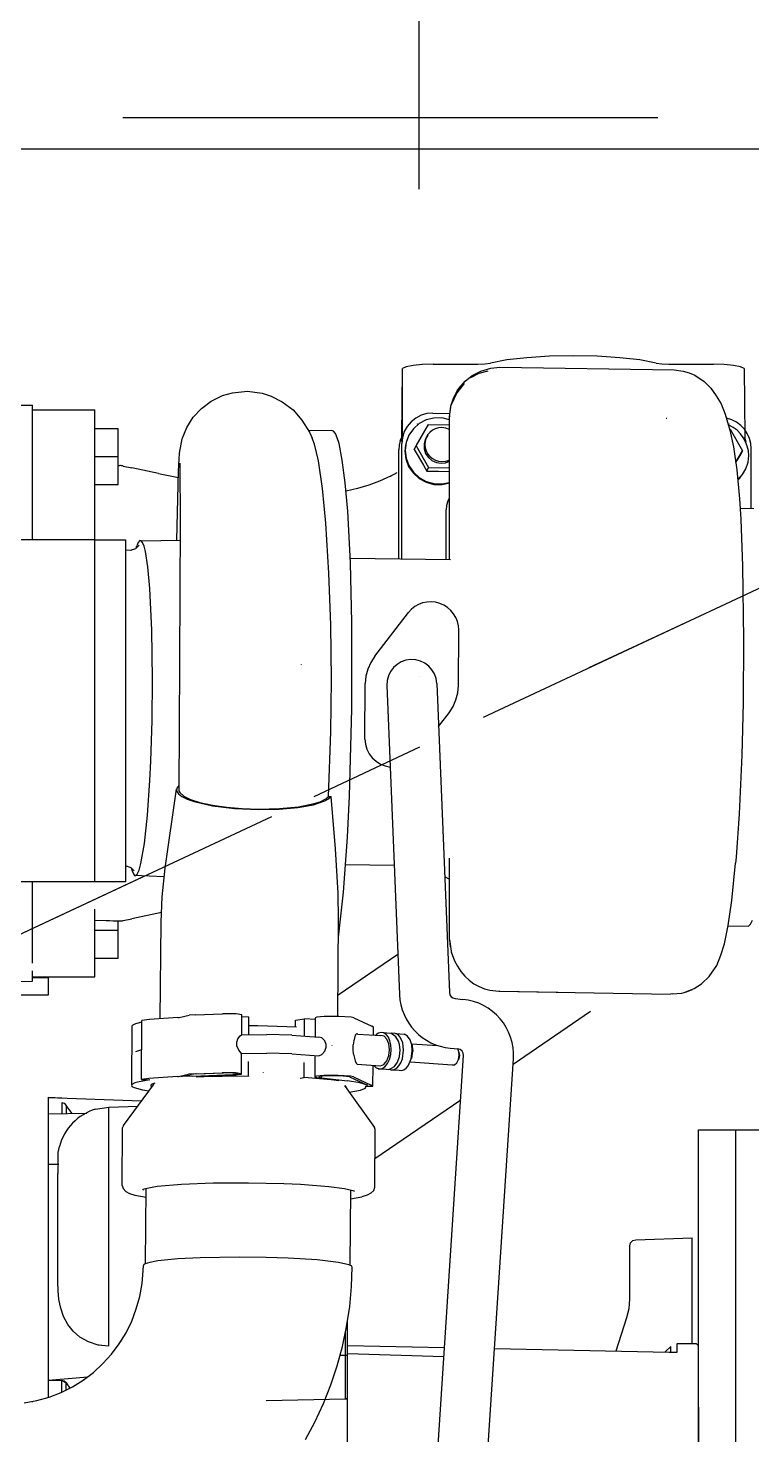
# Model space of a CAD drawing. Extents: x 33214 to 95067, y 8279 to 51908.
# Drawn here: x 43675.1 to 43907.3, y 22389.1 to 22840.7 of the extents above; entities that cross this region are included whole.
import ezdxf

# ---------------------------------------------------------------- set-up
doc = ezdxf.new("R2010")
doc.units = 0
doc.header["$LTSCALE"] = 300
doc.header["$MEASUREMENT"] = 0
for name, pattern in [('DASHDOT', [1, 0.5, -0.25, 0, -0.25]), ('DASHED', [0.75, 0.5, -0.25]), ('PHANTOM', [2.1, 1.25, -0.2, 0.125, -0.2, 0.125, -0.2]), ('SNT-025', [0.74, 0.4, -0.17, 0, -0.17])]:
    doc.linetypes.add(name, pattern=pattern)
doc.layers.get('0').update_dxf_attribs({"linetype": 'CONTINUOUS'})
for name, color, linetype in [('GENERATORSETT', 1, 'CONTINUOUS'), ('S0CO2', 2, 'CONTINUOUS'), ('S0CO3', 3, 'CONTINUOUS'), ('S0PH1', 1, 'PHANTOM'), ('Tanks', 9, 'CONTINUOUS')]:
    doc.layers.add(name, color=color, linetype=linetype)

# ---------------------------------------------------------------- blocks, each defined once
blk = doc.blocks.new('below 1-deck')
at = {"linetype": 'DASHED'}
blk.add_line((10000, 0), (14000, 1875), dxfattribs=at)
blk = doc.blocks.new('GENERATOR-CENTER')
at = {"layer": 'GENERATORSETT'}
for p, q in [((-3075.61, 660), (274.39, 660)), ((-1399.04, 592.17), (-1404.3, 591.19)), ((-1392.61, 592.91), (-1399.04, 592.17)), ((-1385.37, 593.37), (-1392.61, 592.91)), ((-1377.71, 593.52), (-1385.37, 593.37)), ((-1370.05, 593.37), (-1377.71, 593.52)), ((-1362.81, 592.91), (-1370.05, 593.37)), ((-1356.38, 592.17), (-1362.81, 592.91)), ((-1351.12, 591.19), (-1356.38, 592.17)), ((-1432.7, 567.6), (-1432.55, 588.79)), ((-1432.56, 567.93), (-1432.54, 589.4)), ((-1432.56, 567.93), (-1432.55, 588.79)), ((-1431.36, 589.97), (-1432.55, 589.4)), ((-1429.12, 590.43), (-1431.36, 589.97)), ((-1426.12, 590.73), (-1429.12, 590.43)), ((-1422.71, 590.83), (-1426.12, 590.73)), ((-1422.71, 590.83), (-1408.33, 590.83)), ((-1412.46, 585.36), (-1410.15, 587.22)), ((-1407.98, 587.8), (-1410.68, 586.47)), ((-1410.15, 587.22), (-1407.42, 588.61)), ((-1408.33, 590.83), (-1406.07, 590.93)), ((-1405.1, 588.63), (-1407.98, 587.8)), ((-1407.42, 588.61), (-1404.21, 589.56)), ((-1406.07, 590.93), (-1404.3, 591.19)), ((-1404.21, 589.56), (-1401.29, 589.85)), ((-1401.29, 589.85), (-1345.41, 589)), ((-1351.12, 591.19), (-1349.34, 590.93)), ((-1349.34, 590.93), (-1347.09, 590.83)), ((-1347.09, 590.83), (-1332.71, 590.83)), ((-1345.41, 589), (-1342.53, 588.54)), ((-1342.53, 588.54), (-1340.52, 588.01)), ((-1340.52, 588.01), (-1338.71, 587.3)), ((-1338.71, 587.3), (-1335.75, 585.27)), ((-1329.29, 590.73), (-1332.71, 590.83)), ((-1326.29, 590.43), (-1329.29, 590.73)), ((-1324.05, 589.97), (-1326.29, 590.43)), ((-1322.86, 589.4), (-1324.05, 589.97)), ((-1322.87, 589.4), (-1322.72, 567.62)), ((-1412.76, 584.64), (-1415.11, 581.67)), ((-1414.94, 582.28), (-1414.41, 583)), ((-1414.41, 583), (-1412.46, 585.36)), ((-1335.75, 585.27), (-1333.58, 583.14)), ((-1333.58, 583.14), (-1331.85, 580.65)), ((-1496.97, 576.61), (-1493.85, 578.92)), ((-1493.85, 578.92), (-1490.22, 580.77)), ((-1490.22, 580.77), (-1487.06, 581.6)), ((-1487.06, 581.6), (-1482.29, 582.19)), ((-1482.29, 582.19), (-1477.54, 581.49)), ((-1477.54, 581.49), (-1474.6, 580.57)), ((-1474.6, 580.57), (-1471.1, 578.77)), ((-1471.1, 578.77), (-1467.64, 576.16)), ((-1417.06, 577.31), (-1416.3, 579.64)), ((-1415.11, 581.67), (-1416.8, 578.03)), ((-1416.3, 579.64), (-1414.94, 582.28)), ((-1331.85, 580.65), (-1330.34, 578.05)), ((-1330.34, 578.05), (-1329.01, 574.74)), ((-1568.36, 577.73), (-1551.21, 577.61)), ((-1551.21, 574.46), (-1551.21, 577.61)), ((-1551.21, 576.18), (-1531.21, 576.18)), ((-1551.21, 539.9), (-1551.21, 574.46)), ((-1531.21, 571.8), (-1531.21, 576.18)), ((-1501.71, 570.49), (-1499.62, 573.77)), ((-1499.62, 573.77), (-1496.97, 576.61)), ((-1467.64, 576.16), (-1464.78, 572.87)), ((-1428.27, 573.52), (-1429.78, 572.32)), ((-1426.55, 574.41), (-1428.27, 573.52)), ((-1424.68, 574.94), (-1426.55, 574.41)), ((-1422.43, 573.53), (-1424.89, 572.91)), ((-1422.74, 575.1), (-1424.68, 574.94)), ((-1422.74, 575.1), (-1417.34, 575.02)), ((-1419.88, 573.56), (-1422.43, 573.53)), ((-1417.39, 572.99), (-1419.88, 573.56)), ((-1417.44, 573.96), (-1416.94, 577.88)), ((-1417.44, 573.96), (-1417.06, 577.31)), ((-1417.44, 528.12), (-1417.44, 573.96)), ((-1417.31, 575.01), (-1417.3, 575.01)), ((-1347.89, 573.5), (-1347.67, 573.5)), ((-1329.01, 574.74), (-1327.46, 569.69)), ((-1531.21, 531.33), (-1531.21, 571.8)), ((-1531.21, 570.19), (-1523.71, 570.19)), ((-1523.71, 561.19), (-1523.71, 570.19)), ((-1503.15, 566.87), (-1501.71, 570.49)), ((-1464.78, 572.87), (-1462.35, 568.96)), ((-1462.72, 569.62), (-1455.21, 569.5)), ((-1454.61, 569.3), (-1455.21, 569.51)), ((-1454.01, 568.53), (-1454.61, 569.3)), ((-1431.94, 569.16), (-1432.51, 567.32)), ((-1431.02, 570.85), (-1431.94, 569.16)), ((-1429.78, 572.32), (-1431.02, 570.85)), ((-1429.02, 570.07), (-1430.45, 568)), ((-1427.13, 571.74), (-1429.02, 570.07)), ((-1428.17, 564.61), (-1424.15, 571.45)), ((-1427.7, 571.75), (-1427.7, 571.76)), ((-1427.7, 571.61), (-1427.7, 571.62)), ((-1424.89, 572.91), (-1427.13, 571.74)), ((-1424.15, 571.45), (-1417.44, 571.34)), ((-1422.94, 569.59), (-1423.78, 568.93)), ((-1421.99, 570.09), (-1422.94, 569.59)), ((-1420.95, 570.38), (-1421.99, 570.09)), ((-1419.88, 570.48), (-1420.95, 570.38)), ((-1418.62, 570.32), (-1419.88, 570.48)), ((-1417.43, 569.88), (-1418.62, 570.32)), ((-1326.91, 572.95), (-1328.53, 573.45)), ((-1326.45, 570.53), (-1327.81, 571.28)), ((-1327.71, 571.76), (-1327.71, 571.76)), ((-1327.71, 571.61), (-1327.71, 571.62)), ((-1327.52, 569.98), (-1327.43, 569.98)), ((-1327.46, 569.69), (-1326.31, 564.29)), ((-1327.43, 569.98), (-1323.41, 563.02)), ((-1325.39, 572.17), (-1326.91, 572.95)), ((-1325.21, 569.61), (-1326.45, 570.53)), ((-1324.03, 571.16), (-1325.39, 572.17)), ((-1324.12, 568.51), (-1325.21, 569.61)), ((-1322.85, 569.94), (-1324.03, 571.16)), ((-1321.9, 568.53), (-1322.85, 569.94)), ((-1504.1, 562.24), (-1503.15, 566.87)), ((-1462.35, 568.96), (-1461.44, 567.02)), ((-1460.77, 565.11), (-1461.44, 567.02)), ((-1459.5, 559.77), (-1460.77, 565.11)), ((-1453.44, 567.22), (-1454.01, 568.53)), ((-1452.88, 565.36), (-1453.44, 567.22)), ((-1451.83, 560.06), (-1452.88, 565.36)), ((-1433.62, 564.85), (-1433.74, 563.32)), ((-1433.26, 566.34), (-1433.62, 564.85)), ((-1433.26, 566.34), (-1432.22, 568.42)), ((-1433.07, 565.95), (-1432.87, 566.48)), ((-1432.87, 566.48), (-1432.74, 567.03)), ((-1432.74, 567.03), (-1432.7, 567.6)), ((-1432.51, 567.32), (-1432.7, 565.4)), ((-1432.7, 528.35), (-1432.7, 565.4)), ((-1431.59, 564.77), (-1431.75, 562.93)), ((-1431.34, 565.65), (-1431.64, 563.15)), ((-1431.1, 566.55), (-1431.59, 564.77)), ((-1430.45, 568), (-1431.34, 565.65)), ((-1428.78, 563.4), (-1428.17, 564.61)), ((-1428.17, 564.61), (-1424.15, 557.66)), ((-1425.22, 566.67), (-1425.61, 565.2)), ((-1425.61, 565.2), (-1425.57, 563.67)), ((-1425.28, 566.15), (-1425.39, 565.09)), ((-1425.39, 565.09), (-1425.28, 564.02)), ((-1424.97, 567.17), (-1425.28, 566.15)), ((-1425.27, 566.29), (-1425.28, 566.28)), ((-1424.44, 567.98), (-1425.22, 566.67)), ((-1424.46, 568.11), (-1424.97, 567.17)), ((-1423.78, 568.93), (-1424.46, 568.11)), ((-1323.19, 567.28), (-1324.12, 568.51)), ((-1322.44, 565.93), (-1323.19, 567.28)), ((-1322.82, 567.4), (-1322.53, 566.33)), ((-1322.72, 567.62), (-1322.67, 567.03)), ((-1322.55, 566.48), (-1322.35, 565.94)), ((-1321.9, 564.5), (-1322.44, 565.93)), ((-1321.2, 567), (-1321.9, 568.53)), ((-1321.57, 563), (-1321.9, 564.5)), ((-1320.77, 565.37), (-1321.2, 567)), ((-1320.63, 563.7), (-1320.77, 565.37)), ((-1531.21, 561.19), (-1523.71, 561.19)), ((-1523.71, 552.19), (-1523.71, 561.19)), ((-1504.36, 556.45), (-1504.1, 562.24)), ((-1450.9, 552.76), (-1451.83, 560.06)), ((-1433.74, 528.36), (-1433.74, 563.32)), ((-1431.75, 562.93), (-1431.45, 560.41)), ((-1431.64, 563.15), (-1431.34, 560.64)), ((-1431.45, 560.41), (-1430.55, 558.02)), ((-1431.34, 560.64), (-1430.45, 558.26)), ((-1428.78, 563.4), (-1425.81, 558.45)), ((-1425.57, 563.67), (-1425.11, 562.2)), ((-1425.28, 564.02), (-1424.97, 562.99)), ((-1425.11, 562.2), (-1424.25, 560.92)), ((-1424.97, 562.99), (-1424.45, 562.04)), ((-1424.45, 562.04), (-1423.77, 561.2)), ((-1424.25, 560.92), (-1423.07, 559.91)), ((-1423.77, 561.2), (-1422.93, 560.51)), ((-1422.93, 560.51), (-1421.97, 559.99)), ((-1421.97, 559.99), (-1420.94, 559.67)), ((-1418.61, 559.67), (-1417.43, 560.06)), ((-1326.31, 564.29), (-1325.29, 556.94)), ((-1325.57, 559.35), (-1323.41, 563.02)), ((-1325.56, 559.21), (-1324.02, 561.81)), ((-1324.02, 561.81), (-1323.41, 563.02)), ((-1321.68, 559.32), (-1321.46, 561.48)), ((-1321.46, 561.48), (-1321.57, 563)), ((-1320.63, 544.52), (-1320.63, 563.7)), ((-1522.11, 558.13), (-1519.38, 557.56)), ((-1510.83, 555.78), (-1519.38, 557.56)), ((-1510.83, 555.78), (-1504.42, 554.41)), ((-1504.91, 534.32), (-1504.36, 556.45)), ((-1503.99, 559.04), (-1503.84, 539.8)), ((-1458.17, 550.9), (-1459.5, 559.77)), ((-1436.37, 554.88), (-1434.26, 556.04)), ((-1430.55, 558.02), (-1429.1, 555.9)), ((-1430.45, 558.26), (-1429.02, 556.15)), ((-1429.1, 555.9), (-1427.2, 554.17)), ((-1429.02, 556.15), (-1427.13, 554.43)), ((-1425.81, 558.45), (-1424.76, 556.45)), ((-1424.76, 556.45), (-1424.15, 557.66)), ((-1424.76, 556.45), (-1420.93, 556.51)), ((-1424.15, 557.66), (-1417.44, 557.56)), ((-1423.07, 559.91), (-1421.65, 559.26)), ((-1421.65, 559.26), (-1420.12, 559.02)), ((-1420.94, 559.67), (-1419.86, 559.54)), ((-1420.93, 556.51), (-1417.44, 556.38)), ((-1420.12, 559.02), (-1418.71, 559.18)), ((-1419.86, 559.54), (-1418.61, 559.67)), ((-1418.71, 559.18), (-1417.4, 559.69)), ((-1325.29, 556.94), (-1324.44, 547.64)), ((-1323.42, 555.38), (-1322.35, 557.26)), ((-1322.35, 557.26), (-1321.68, 559.32)), ((-1531.21, 552.19), (-1523.71, 552.19)), ((-1450.1, 543.66), (-1450.9, 552.76)), ((-1443.35, 551.96), (-1446.92, 550.91)), ((-1439.86, 553.27), (-1443.35, 551.96)), ((-1436.37, 554.88), (-1439.86, 553.27)), ((-1427.2, 554.17), (-1424.94, 552.93)), ((-1427.13, 554.43), (-1424.9, 553.18)), ((-1424.94, 552.93), (-1422.46, 552.25)), ((-1424.9, 553.18), (-1422.43, 552.48)), ((-1422.46, 552.25), (-1419.89, 552.16)), ((-1422.43, 552.48), (-1419.88, 552.38)), ((-1419.89, 552.16), (-1417.38, 552.69)), ((-1419.88, 552.38), (-1417.39, 552.87)), ((-1324.86, 553.76), (-1323.42, 555.38)), ((-1324.85, 553.66), (-1324.09, 554.45)), ((-1457.11, 539.83), (-1458.17, 550.9)), ((-1446.92, 550.91), (-1450.63, 550.09)), ((-1418, 546.84), (-1418.37, 545.49)), ((-1417.99, 546.84), (-1417.44, 547.94)), ((-1324.44, 547.64), (-1324.03, 541.07)), ((-1449.22, 527.1), (-1450.1, 543.66)), ((-1418.37, 545.49), (-1418.5, 544.08)), ((-1418.5, 528.13), (-1418.5, 544.08)), ((-1324.23, 544.57), (-1319.81, 544.5)), ((-1551.21, 539.72), (-1551.21, 539.9)), ((-1551.21, 534.41), (-1551.21, 539.72)), ((-1503.84, 539.8), (-1504.21, 473.7)), ((-1456.13, 523.7), (-1457.11, 539.83)), ((-1324.02, 541.07), (-1323.41, 526)), ((-1531.21, 534.41), (-1577.3, 534.41)), ((-1531.21, 424.68), (-1531.21, 534.41)), ((-1531.21, 534.41), (-1521.41, 534.41)), ((-1521.41, 534.41), (-1521.41, 424.68)), ((-1517.29, 533.61), (-1517.78, 532.48)), ((-1516.81, 534.17), (-1517.29, 533.61)), ((-1516.33, 534.16), (-1516.81, 534.17)), ((-1515.87, 533.58), (-1516.33, 534.16)), ((-1516.24, 534.09), (-1503.86, 534.34)), ((-1515.42, 532.43), (-1515.87, 533.58)), ((-1521.41, 531.18), (-1519.29, 531.15)), ((-1519.76, 531.15), (-1518.11, 531.67)), ((-1518.11, 531.67), (-1517.96, 531.8)), ((-1517.96, 531.8), (-1517, 532.75)), ((-1517.96, 531.8), (-1517.78, 532.48)), ((-1514.99, 530.73), (-1515.42, 532.43)), ((-1514.21, 525.73), (-1514.99, 530.73)), ((-1449.28, 528.6), (-1417.07, 528.11)), ((-1513.57, 518.81), (-1514.21, 525.73)), ((-1448.73, 507.91), (-1449.22, 527.1)), ((-1323.41, 526), (-1323.08, 502.42)), ((-1455.52, 507.13), (-1456.13, 523.7)), ((-1512.92, 505.47), (-1513.57, 518.81)), ((-1441.44, 497.08), (-1430.59, 511.13)), ((-1429.67, 512.15), (-1430.59, 511.13)), ((-1428.59, 513.02), (-1429.67, 512.15)), ((-1427.38, 513.7), (-1428.59, 513.02)), ((-1426.08, 514.19), (-1427.38, 513.7)), ((-1424.72, 514.47), (-1426.08, 514.19)), ((-1423.32, 514.54), (-1424.72, 514.47)), ((-1421.92, 514.4), (-1423.32, 514.54)), ((-1420.57, 514.04), (-1421.92, 514.4)), ((-1419.28, 513.47), (-1420.57, 514.04)), ((-1418.09, 512.72), (-1419.28, 513.47)), ((-1417.04, 511.79), (-1418.09, 512.72)), ((-1416.14, 510.72), (-1417.04, 511.79)), ((-1415.42, 509.52), (-1416.14, 510.72)), ((-1455.26, 489.46), (-1455.52, 507.13)), ((-1448.76, 480.05), (-1448.73, 507.91)), ((-1414.89, 508.23), (-1415.42, 509.52)), ((-1414.57, 506.88), (-1414.89, 508.23)), ((-1414.47, 505.5), (-1414.57, 506.88)), ((-1512.7, 489.75), (-1512.92, 505.47)), ((-1414.57, 487.69), (-1414.47, 505.5)), ((-1323.08, 502.42), (-1323.23, 482.09)), ((-1441.44, 497.08), (-1442.72, 495.1)), ((-1464.94, 494.43), (-1464.94, 494.47)), ((-1443.67, 492.95), (-1444.25, 490.66)), ((-1442.72, 495.1), (-1443.67, 492.95)), ((-1512.84, 476.46), (-1512.7, 489.75)), ((-1455.47, 472.8), (-1455.26, 489.46)), ((-1444.55, 470.46), (-1444.45, 488.31)), ((-1444.25, 490.66), (-1444.45, 488.31)), ((-1421.52, 488.33), (-1417.48, 389.08)), ((-1437.51, 487.68), (-1433.47, 388.43)), ((-1415.36, 483.06), (-1414.77, 485.34)), ((-1414.77, 485.34), (-1414.57, 487.69)), ((-1449.54, 452.15), (-1448.76, 480.05)), ((-1420.96, 474.55), (-1417.58, 478.92)), ((-1417.58, 478.92), (-1416.3, 480.9)), ((-1416.3, 480.9), (-1415.36, 483.06)), ((-1323.23, 482.09), (-1323.66, 465.35)), ((-1513.26, 463.41), (-1512.84, 476.46)), ((-1504.21, 473.7), (-1504.24, 454.77)), ((-1456.21, 452.07), (-1455.47, 472.8)), ((-1444.55, 470.46), (-1444.4, 468.83)), ((-1444.4, 468.83), (-1443.95, 467.25)), ((-1443.95, 467.25), (-1443.22, 465.78)), ((-1443.22, 465.78), (-1442.22, 464.46)), ((-1323.66, 465.35), (-1324.52, 446.51)), ((-1513.57, 457.23), (-1513.26, 463.41)), ((-1442.22, 464.46), (-1441, 463.34)), ((-1441, 463.34), (-1439.6, 462.46)), ((-1439.6, 462.46), (-1438.06, 461.84)), ((-1438.06, 461.84), (-1436.44, 461.51)), ((-1514.36, 446.03), (-1513.57, 457.23)), ((-1508.6, 429.08), (-1505, 454.44)), ((-1504.93, 454.73), (-1504.97, 453.83)), ((-1504.97, 453.83), (-1504.41, 452.93)), ((-1504.28, 455.6), (-1504.93, 454.73)), ((-1504.41, 452.93), (-1503.26, 452.04)), ((-1504.26, 454.41), (-1504.23, 453.85)), ((-1504.24, 454.77), (-1504.23, 454.41)), ((-1504.23, 453.85), (-1503.95, 453.28)), ((-1503.95, 453.28), (-1502.68, 452.16)), ((-1503.26, 452.04), (-1501.55, 451.19)), ((-1502.68, 452.16), (-1500.49, 451.1)), ((-1457.07, 451.31), (-1456.21, 452.07)), ((-1456.23, 451.33), (-1455.43, 452.06)), ((-1456.21, 452.07), (-1455.43, 452.06)), ((-1453.96, 435.22), (-1455.43, 452.06)), ((-1450.2, 439.04), (-1449.54, 452.15)), ((-1501.55, 451.19), (-1499.32, 450.41)), ((-1500.49, 451.1), (-1497.48, 450.15)), ((-1499.32, 450.41), (-1493.51, 449.08)), ((-1497.48, 450.15), (-1493.5, 449.28)), ((-1493.51, 449.08), (-1486.41, 448.19)), ((-1493.5, 449.28), (-1488.9, 448.62)), ((-1488.9, 448.62), (-1483.9, 448.19)), ((-1486.41, 448.19), (-1478.7, 447.83)), ((-1483.9, 448.19), (-1478.72, 448.01)), ((-1478.72, 448.01), (-1471.94, 448.16)), ((-1478.7, 447.83), (-1472.12, 447.97)), ((-1472.12, 447.97), (-1466.12, 448.51)), ((-1471.94, 448.16), (-1465.83, 448.76)), ((-1466.12, 448.51), (-1461.11, 449.42)), ((-1465.83, 448.76), (-1460.87, 449.76)), ((-1461.11, 449.42), (-1457.46, 450.63)), ((-1460.87, 449.76), (-1458.95, 450.38)), ((-1458.95, 450.38), (-1457.07, 451.31)), ((-1457.46, 450.63), (-1456.23, 451.33)), ((-1515.33, 436.93), (-1514.36, 446.03)), ((-1324.52, 446.51), (-1325.49, 432.58)), ((-1451.47, 421.36), (-1450.2, 439.04)), ((-1516.43, 430.5), (-1515.33, 436.93)), ((-1453.18, 421.02), (-1453.96, 435.22)), ((-1521.46, 429.84), (-1519.66, 429.27)), ((-1519.66, 429.27), (-1519.51, 429.12)), ((-1519.51, 429.12), (-1519.27, 428.19)), ((-1519.51, 429.12), (-1518.58, 428.16)), ((-1517, 428.41), (-1516.43, 430.5)), ((-1509.59, 419.85), (-1508.6, 429.08)), ((-1450.78, 430.25), (-1435.16, 430.01)), ((-1417.44, 412.78), (-1417.44, 432.22)), ((-1326.88, 418.66), (-1325.66, 430.68)), ((-1325.49, 432.58), (-1325.66, 430.68)), ((-1531.21, 424.68), (-1578.33, 424.68)), ((-1551.21, 398.56), (-1551.21, 424.68)), ((-1521.41, 424.68), (-1531.21, 424.68)), ((-1519.27, 428.19), (-1518.73, 427.01)), ((-1518.73, 427.01), (-1518.45, 426.73)), ((-1518.54, 426.8), (-1508.95, 426.32)), ((-1518.45, 426.73), (-1518.16, 426.65)), ((-1518.16, 426.65), (-1517.58, 427.12)), ((-1517.58, 427.12), (-1517, 428.41)), ((-1419, 426.33), (-1417.44, 425.51)), ((-1418.2, 425.87), (-1418.19, 425.83)), ((-1453.01, 412.57), (-1453.18, 421.02)), ((-1453.02, 406.9), (-1451.47, 421.36)), ((-1531.21, 398.56), (-1531.21, 415.88)), ((-1509.95, 411.72), (-1509.59, 419.85)), ((-1328, 410.66), (-1326.88, 418.66)), ((-1531.21, 412.32), (-1527.55, 412.23)), ((-1523.71, 409.16), (-1523.71, 412.13)), ((-1522.12, 412.23), (-1519.39, 412.79)), ((-1509.87, 414.78), (-1519.39, 412.79)), ((-1510.21, 380.72), (-1509.95, 411.72)), ((-1453.24, 381.43), (-1453.01, 412.57)), ((-1417.47, 406.19), (-1417.44, 412.78)), ((-1321.47, 410.4), (-1320.84, 411.01)), ((-1320.84, 411.01), (-1320.22, 412.38)), ((-1531.21, 409.16), (-1523.71, 409.16)), ((-1523.71, 400.16), (-1523.71, 409.16)), ((-1329.2, 404.76), (-1328, 410.66)), ((-1328.02, 410.51), (-1321.47, 410.41)), ((-1417.44, 406.19), (-1416.95, 402.38)), ((-1417.42, 405.97), (-1417.26, 403.8)), ((-1416.95, 402.38), (-1416.92, 402.17)), ((-1416.92, 402.17), (-1415.81, 399.29)), ((-1330.36, 401.07), (-1329.2, 404.76)), ((-1531.21, 400.16), (-1523.71, 400.16)), ((-1531.21, 394.17), (-1531.21, 398.56)), ((-1453.18, 388.37), (-1434, 401.47)), ((-1415.81, 399.29), (-1414.92, 397.55)), ((-1414.92, 397.55), (-1413.84, 395.91)), ((-1334.1, 394.22), (-1331.69, 397.84)), ((-1331.69, 397.84), (-1330.36, 401.07)), ((-1551.21, 392.75), (-1551.21, 396.11)), ((-1551.21, 394.17), (-1531.21, 394.17)), ((-1551.21, 393.98), (-1546.11, 393.98)), ((-1546.11, 393.11), (-1546.11, 393.98)), ((-1546.11, 390.2), (-1546.11, 393.11)), ((-1413.84, 395.91), (-1412.57, 394.41)), ((-1412.57, 394.41), (-1411.16, 393.08)), ((-1411.16, 393.08), (-1409.61, 391.93)), ((-1336.55, 391.89), (-1334.1, 394.22)), ((-1568.36, 392.62), (-1551.21, 392.75)), ((-1546.11, 388.34), (-1546.11, 390.2)), ((-1409.61, 391.93), (-1407.97, 391)), ((-1407.97, 391), (-1406.26, 390.3)), ((-1406.26, 390.3), (-1404.51, 389.84)), ((-1404.51, 389.84), (-1401.64, 389.56)), ((-1401.57, 389.48), (-1401.65, 389.55)), ((-1401.64, 389.56), (-1346.54, 388.64)), ((-1401.24, 389.52), (-1401.57, 389.48)), ((-1401.24, 389.52), (-1382.73, 389.24)), ((-1346.05, 388.65), (-1346.54, 388.61)), ((-1346.05, 388.65), (-1342.86, 388.95)), ((-1342.86, 388.94), (-1342.17, 389.1)), ((-1342.17, 389.1), (-1338.9, 390.38)), ((-1341.74, 389.26), (-1339.82, 389.96)), ((-1339.82, 389.96), (-1339.44, 390.14)), ((-1338.9, 390.38), (-1336.55, 391.89)), ((-1570.23, 388.34), (-1546.11, 388.34)), ((-1415.67, 387.17), (-1413.2, 386.93)), ((-1516.15, 379.55), (-1518.21, 379.04)), ((-1516.29, 361.22), (-1516.15, 380.15)), ((-1513.72, 380.43), (-1516.15, 380.15)), ((-1504.54, 381.1), (-1513.72, 380.43)), ((-1504.54, 381.1), (-1504.17, 381.13)), ((-1504.17, 381.13), (-1500.97, 381.8)), ((-1498.91, 381.98), (-1500.97, 381.8)), ((-1498.91, 381.98), (-1490.24, 382.29)), ((-1485.9, 382.24), (-1490.24, 382.29)), ((-1484.08, 381.98), (-1485.9, 382.24)), ((-1484.03, 381.88), (-1484.08, 381.98)), ((-1484.08, 375.5), (-1484.04, 381.89)), ((-1481.78, 381.25), (-1484.04, 381.26)), ((-1481.83, 375.52), (-1481.78, 381.25)), ((-1466.89, 378.33), (-1466.88, 380.26)), ((-1466.88, 380.26), (-1463.91, 380.72)), ((-1463.95, 375.12), (-1463.91, 380.72)), ((-1460.39, 380.5), (-1463.91, 380.72)), ((-1459.98, 381.17), (-1460.49, 380.97)), ((-1460.49, 380.97), (-1460.39, 380.86)), ((-1460.46, 374.88), (-1460.38, 380.87)), ((-1457.65, 381.4), (-1459.98, 381.17)), ((-1452.96, 381.44), (-1457.65, 381.4)), ((-1449.02, 381.17), (-1452.96, 381.44)), ((-1448.1, 380.97), (-1449.02, 381.17)), ((-1448.1, 380.97), (-1442.38, 378.32)), ((-1397.04, 366.16), (-1372.16, 383.16)), ((-1519.38, 359.56), (-1519.23, 378.49)), ((-1518.21, 379.04), (-1519.24, 378.49)), ((-1485.36, 374.21), (-1484.63, 375.21)), ((-1484.63, 375.21), (-1484.12, 375.5)), ((-1484.12, 375.5), (-1476, 375.6)), ((-1478.95, 378.42), (-1481.8, 378.45)), ((-1466.48, 378), (-1478.95, 378.42)), ((-1468.01, 375.4), (-1476, 375.6)), ((-1468.01, 375.4), (-1459.34, 374.8)), ((-1447.65, 375.43), (-1448.16, 373.66)), ((-1447.3, 375.82), (-1447.65, 375.43)), ((-1446.93, 375.83), (-1447.3, 375.82)), ((-1446.94, 375.8), (-1439.49, 375.31)), ((-1441.85, 378), (-1442.38, 378.32)), ((-1441.87, 375.47), (-1441.85, 378)), ((-1440.2, 376.1), (-1441.02, 375.51)), ((-1439.34, 376.33), (-1440.2, 376.1)), ((-1438.42, 375.07), (-1439.49, 375.32)), ((-1438.49, 376.17), (-1439.34, 376.33)), ((-1438.73, 376.24), (-1436.21, 376.02)), ((-1437.71, 375.65), (-1438.49, 376.17)), ((-1437.51, 374.12), (-1438.42, 375.07)), ((-1437.05, 374.79), (-1437.71, 375.65)), ((-1434.65, 374.93), (-1436.21, 376.02)), ((-1435.2, 376.05), (-1435.91, 375.95)), ((-1434.49, 375.89), (-1435.2, 376.05)), ((-1434.74, 375.98), (-1431.96, 375.79)), ((-1433.8, 373.54), (-1434.65, 374.93)), ((-1433.84, 375.48), (-1434.49, 375.89)), ((-1433.26, 374.83), (-1433.84, 375.48)), ((-1432.43, 372.94), (-1433.26, 374.83)), ((-1430.92, 375.16), (-1431.96, 375.79)), ((-1430.08, 373.95), (-1430.92, 375.16)), ((-1516.23, 370.75), (-1518.16, 370.13)), ((-1485.7, 373.16), (-1485.36, 374.21)), ((-1485.64, 371.98), (-1485.7, 373.16)), ((-1485.03, 370.59), (-1485.64, 371.98)), ((-1484.16, 369.52), (-1485.03, 370.59)), ((-1458.36, 374.52), (-1459.34, 374.8)), ((-1458.41, 369.27), (-1457.48, 370.29)), ((-1457.44, 373.58), (-1458.36, 374.52)), ((-1457.48, 370.29), (-1457, 371.55)), ((-1457, 372.42), (-1457.44, 373.58)), ((-1457, 371.55), (-1457, 372.42)), ((-1455.11, 372.16), (-1455.11, 372.18)), ((-1448.35, 370.85), (-1448.34, 372.28)), ((-1448.35, 370.85), (-1448.31, 371.57)), ((-1448.19, 369.35), (-1448.35, 370.85)), ((-1448.16, 373.66), (-1448.34, 372.28)), ((-1448.31, 371.57), (-1448.34, 372.28)), ((-1436.91, 372.61), (-1437.51, 374.12)), ((-1436.55, 373.65), (-1437.05, 374.79)), ((-1436.94, 368.88), (-1436.71, 370.77)), ((-1436.71, 370.77), (-1436.91, 372.61)), ((-1436.24, 372.3), (-1436.55, 373.65)), ((-1436.29, 369.17), (-1436.14, 370.84)), ((-1436.14, 370.84), (-1436.24, 372.3)), ((-1433.49, 372.38), (-1433.8, 373.54)), ((-1433.23, 370.6), (-1433.49, 372.38)), ((-1433.48, 368.53), (-1433.23, 370.6)), ((-1432.56, 367.78), (-1432.15, 370.56)), ((-1432.15, 370.56), (-1432.43, 372.94)), ((-1429.54, 372.29), (-1430.08, 373.95)), ((-1429.72, 367.78), (-1429.37, 370.37)), ((-1429.37, 370.37), (-1429.54, 372.29)), ((-1429.51, 367.94), (-1429.18, 370.3)), ((-1429.5, 372.67), (-1421.25, 372.11)), ((-1429.47, 372.6), (-1429.18, 370.3)), ((-1417.18, 371.24), (-1414.71, 371.01)), ((-1414.43, 370.11), (-1414.77, 371.01)), ((-1414.17, 368.94), (-1414.42, 370.31)), ((-1484.18, 362.96), (-1484.13, 369.52)), ((-1484.16, 369.52), (-1476.04, 369.62)), ((-1481.93, 362.32), (-1481.89, 366.99)), ((-1468.06, 369.42), (-1476.04, 369.62)), ((-1468.06, 369.42), (-1459.39, 368.82)), ((-1464.06, 361.79), (-1464.02, 366.63)), ((-1460.53, 361.94), (-1460.5, 368.9)), ((-1459.39, 368.82), (-1458.41, 369.27)), ((-1448.19, 369.35), (-1447.72, 367.15)), ((-1447.72, 367.15), (-1447.39, 366.44)), ((-1447.39, 366.44), (-1447.02, 366.08)), ((-1447.02, 366.1), (-1439.57, 365.57)), ((-1442.15, -77.43), (-1412.9, 368.88)), ((-1439.57, 365.56), (-1438.49, 366.06)), ((-1438.49, 366.06), (-1437.56, 367.22)), ((-1438.14, 365.28), (-1437.33, 366.28)), ((-1437.56, 367.22), (-1436.94, 368.88)), ((-1437.33, 366.28), (-1436.7, 367.61)), ((-1436.7, 367.61), (-1436.29, 369.17)), ((-1435.1, 365.39), (-1434.12, 366.72)), ((-1434.12, 366.72), (-1433.48, 368.53)), ((-1433.65, 365.55), (-1433.03, 366.56)), ((-1433.03, 366.56), (-1432.56, 367.78)), ((-1430.68, 365.63), (-1429.72, 367.78)), ((-1429.98, 366.86), (-1416.59, 365.91)), ((-1426.12, -77.43), (-1396.94, 367.84)), ((-1416.59, 365.91), (-1415.79, 365.9)), ((-1415.79, 365.9), (-1415.04, 366.52)), ((-1415.04, 366.52), (-1414.51, 367.64)), ((-1414.51, 367.64), (-1414.31, 369.02)), ((-1414.45, 367.48), (-1414.17, 368.94)), ((-1414.31, 369.02), (-1414.43, 370.11)), ((-1513.86, 361.5), (-1516.29, 361.22)), ((-1504.69, 362.17), (-1513.86, 361.5)), ((-1504.69, 362.17), (-1504.32, 362.21)), ((-1504.32, 362.21), (-1501.11, 362.87)), ((-1503.63, 362.12), (-1500.19, 362.83)), ((-1499.74, 362.28), (-1503.63, 362.12)), ((-1499.06, 363.05), (-1501.11, 362.87)), ((-1498.61, 362.97), (-1500.19, 362.83)), ((-1499.74, 362.28), (-1486.98, 362.75)), ((-1499.06, 363.05), (-1490.38, 363.37)), ((-1498.73, 362.1), (-1485.97, 362.56)), ((-1481.93, 362.32), (-1498.73, 362.1)), ((-1498.61, 362.97), (-1489.94, 363.29)), ((-1486.04, 363.31), (-1490.38, 363.37)), ((-1486.95, 363.26), (-1489.94, 363.29)), ((-1486.98, 362.75), (-1485.52, 362.86)), ((-1485.2, 363.04), (-1486.95, 363.26)), ((-1486.53, 362.67), (-1484.41, 362.86)), ((-1486.53, 362.67), (-1485.97, 362.56)), ((-1484.23, 363.05), (-1486.04, 363.31)), ((-1485.97, 362.56), (-1485.97, 362.71)), ((-1485.52, 362.86), (-1485.2, 362.95)), ((-1485.2, 362.95), (-1485.2, 363.04)), ((-1484.41, 362.86), (-1484.17, 362.95)), ((-1484.17, 362.95), (-1484.23, 363.05)), ((-1481.93, 362.32), (-1481.93, 362.14)), ((-1477.11, 363.49), (-1477.11, 363.5)), ((-1465.31, 361.6), (-1464.06, 361.79)), ((-1452.89, 360.91), (-1464.06, 361.79)), ((-1460.13, 362.25), (-1460.63, 362.04)), ((-1460.63, 362.04), (-1460.53, 361.94)), ((-1460.53, 361.94), (-1459.5, 361.71)), ((-1457.8, 362.47), (-1460.13, 362.25)), ((-1459.5, 361.71), (-1452.89, 360.91)), ((-1459.21, 362.14), (-1459.35, 361.97)), ((-1459.35, 361.97), (-1458.48, 361.77)), ((-1456.95, 362.38), (-1459.21, 362.14)), ((-1458.48, 361.77), (-1458.48, 362.25)), ((-1458.48, 361.77), (-1450.21, 360.76)), ((-1453.11, 362.51), (-1457.8, 362.47)), ((-1451.51, 362.32), (-1456.95, 362.38)), ((-1449.16, 362.25), (-1453.11, 362.51)), ((-1449.47, 362.03), (-1451.51, 362.32)), ((-1449.47, 362.03), (-1443.75, 359.39)), ((-1448.25, 362.04), (-1449.16, 362.25)), ((-1448.25, 362.04), (-1442.52, 359.4)), ((-1441.99, 359.08), (-1441.94, 365.74)), ((-1441.76, 365.7), (-1440.95, 364.91)), ((-1440.95, 364.91), (-1440.03, 364.57)), ((-1440.33, 364.64), (-1437.79, 364.51)), ((-1440.03, 364.57), (-1439.07, 364.69)), ((-1439.07, 364.69), (-1438.14, 365.28)), ((-1437.79, 364.51), (-1437.05, 364.45)), ((-1437.05, 364.45), (-1436.3, 364.68)), ((-1436.79, 364.53), (-1436, 364.28)), ((-1436.34, 364.35), (-1433.56, 364.16)), ((-1436.3, 364.68), (-1435.1, 365.39)), ((-1436, 364.28), (-1435.18, 364.38)), ((-1435.18, 364.38), (-1434.38, 364.81)), ((-1434.38, 364.81), (-1433.65, 365.55)), ((-1433.56, 364.16), (-1432.8, 364.1)), ((-1432.8, 364.1), (-1432.05, 364.33)), ((-1432.05, 364.33), (-1431.33, 364.85)), ((-1431.33, 364.85), (-1430.68, 365.63)), ((-1522.06, 346.46), (-1512.41, 359.47)), ((-1519.39, 359.56), (-1519.49, 359.28)), ((-1519.49, 359.28), (-1519.31, 358.99)), ((-1518.36, 360.11), (-1519.39, 359.56)), ((-1519.31, 358.99), (-1518.64, 358.61)), ((-1518.64, 358.61), (-1515.88, 357.88)), ((-1517.5, 360.36), (-1518.36, 360.11)), ((-1513.58, 361.04), (-1517.5, 360.36)), ((-1516.29, 361.22), (-1513.58, 361.04)), ((-1515.88, 357.88), (-1513.83, 357.54)), ((-1512.91, 359.67), (-1513.21, 359.4)), ((-1513.21, 359.4), (-1513.2, 359.12)), ((-1513.2, 359.12), (-1512.87, 358.85)), ((-1512.29, 359.93), (-1512.91, 359.67)), ((-1512.41, 359.47), (-1512.21, 359.93)), ((-1511.99, 360.03), (-1512.29, 359.93)), ((-1451.08, 359.2), (-1450.96, 359)), ((-1450.56, 358.88), (-1450.96, 359.24)), ((-1450.96, 359), (-1441.52, 345.84)), ((-1450.63, 358.6), (-1450.56, 358.88)), ((-1446.17, 360.1), (-1450.21, 360.76)), ((-1449.61, 357.1), (-1445.97, 357.79)), ((-1443.75, 359.39), (-1446.17, 360.1)), ((-1445.97, 357.79), (-1444.66, 358.29)), ((-1444.66, 358.29), (-1444.37, 358.55)), ((-1444.48, 359.07), (-1441.99, 359.08)), ((-1444.3, 358.81), (-1444.48, 359.07)), ((-1444.37, 358.55), (-1444.3, 358.81)), ((-1441.99, 359.08), (-1442.52, 359.4)), ((-1546.11, 355.38), (-1546.11, 355.54)), ((-1546.11, 355.38), (-1516.21, 354.35)), ((-1546.11, 353.93), (-1546.11, 355.38)), ((-1546.11, 353.93), (-1546.11, 355.11)), ((-1546.11, 350.17), (-1546.11, 353.93)), ((-1546.11, 350.17), (-1546.11, 353.93)), ((-1546.05, 355.52), (-1541.75, 355.36)), ((-1546.05, 355.52), (-1541.75, 355.36)), ((-1541.8, 353.78), (-1541.8, 350.26)), ((-1541.8, 353.78), (-1541.8, 350.26)), ((-1541.8, 353.78), (-1541.49, 353.73)), ((-1541.8, 353.78), (-1541.1, 353.55)), ((-1541.1, 353.55), (-1540.44, 352.89)), ((-1540.44, 352.89), (-1540.44, 350.29)), ((-1538.5, 350.32), (-1540.44, 352.89)), ((-1530.98, 351.65), (-1526.7, 352.36)), ((-1526.7, 352.36), (-1517.45, 352.68)), ((-1526.7, 275.64), (-1526.7, 352.36)), ((-1526.7, 275.64), (-1526.7, 352.36)), ((-1441.36, 335.89), (-1413.83, 354.7)), ((-1546.11, 350.17), (-1533.75, 350.42)), ((-1546.11, 334.91), (-1546.11, 350.17)), ((-1546.11, 334.91), (-1546.11, 350.17)), ((-1546.11, 259.16), (-1546.11, 346.26)), ((-1522.43, 327.22), (-1522.29, 345.76)), ((-1522.06, 346.46), (-1522.29, 345.76)), ((-1441.29, 345.14), (-1441.52, 345.84)), ((-1441.43, 326.6), (-1441.29, 345.14)), ((-1337.61, 345.06), (-1325.61, 345.06)), ((-1337.61, 255.99), (-1337.61, 345.06)), ((-1325.61, 345.06), (-1219.18, 345.06)), ((-1325.61, 0.39), (-1325.61, 345.06)), ((-1542.94, 337.74), (-1542.55, 339.69)), ((-1542.89, 338.16), (-1542.79, 338.72)), ((-1542.56, 339.69), (-1542.55, 339.69)), ((-1546.11, 333.97), (-1546.11, 334.91)), ((-1546.11, 333.97), (-1546.11, 334.91)), ((-1543.01, 334.07), (-1542.99, 337.18)), ((-1542.99, 337.18), (-1542.94, 337.74)), ((-1546.11, 333.97), (-1543.01, 334.07)), ((-1546.11, 333.97), (-1543.01, 334.07)), ((-1546.11, 330.86), (-1546.11, 333.97)), ((-1546.11, 330.86), (-1546.11, 333.97)), ((-1546.11, 264.66), (-1546.11, 330.86)), ((-1546.11, 264.66), (-1546.11, 330.86)), ((-1543.11, 329.37), (-1543.11, 331.04)), ((-1543.11, 329.19), (-1543.11, 331.04)), ((-1543.01, 334.07), (-1543.01, 334.08)), ((-1543.11, 296.21), (-1543.11, 329.37)), ((-1543.11, 325.05), (-1543.11, 327.75)), ((-1522.43, 327.22), (-1522.17, 326.22)), ((-1522.17, 326.22), (-1521.27, 325.28)), ((-1521.27, 325.28), (-1520.11, 324.63)), ((-1515.7, 326.04), (-1515.97, 325.68)), ((-1515.01, 326.15), (-1515.82, 325.91)), ((-1511.23, 326.8), (-1515.01, 326.15)), ((-1514.92, 302.09), (-1514.74, 326.15)), ((-1503.44, 327.49), (-1511.23, 326.8)), ((-1493.3, 327.89), (-1503.44, 327.49)), ((-1481.91, 327.97), (-1493.3, 327.89)), ((-1470.53, 327.72), (-1481.91, 327.97)), ((-1465.24, 327.47), (-1470.53, 327.72)), ((-1456.16, 326.78), (-1465.24, 327.47)), ((-1451.16, 326.12), (-1456.16, 326.78)), ((-1448.06, 325.39), (-1451.16, 326.12)), ((-1449.32, 301.59), (-1449.14, 325.65)), ((-1447.92, 325.16), (-1448.18, 325.53)), ((-1441.71, 325.61), (-1442.63, 324.68)), ((-1441.71, 325.61), (-1441.43, 326.6)), ((-1543.11, 320.09), (-1543.11, 323.13)), ((-1520.11, 324.63), (-1518.37, 324.1)), ((-1518.37, 324.1), (-1514.76, 323.41)), ((-1449.16, 322.91), (-1445.55, 323.55)), ((-1443.8, 324.05), (-1445.55, 323.55)), ((-1442.63, 324.68), (-1443.8, 324.05)), ((-1543.11, 314.32), (-1543.11, 317.75)), ((-1546.11, 314.51), (-1546.11, 315.24)), ((-1543.11, 307.82), (-1543.11, 311.63)), ((-1359.61, 307.77), (-1359.35, 308.78)), ((-1359.61, 307.18), (-1359.61, 307.77)), ((-1359.61, 305.69), (-1359.61, 307.18)), ((-1359.35, 308.78), (-1358.65, 309.5)), ((-1358.65, 309.5), (-1357.68, 309.77)), ((-1357.68, 309.77), (-1339.61, 310.34)), ((-1339.61, 310.12), (-1339.61, 310.34)), ((-1339.61, 308.58), (-1339.61, 310.12)), ((-1339.61, 305.86), (-1339.61, 308.58)), ((-1543.11, 300.71), (-1543.11, 304.87)), ((-1511.01, 302.95), (-1513.54, 302.5)), ((-1504.55, 303.59), (-1511.01, 302.95)), ((-1497.4, 303.97), (-1504.55, 303.59)), ((-1484.9, 304.18), (-1497.4, 303.97)), ((-1476.22, 304.08), (-1484.9, 304.18)), ((-1469.21, 303.85), (-1476.22, 304.08)), ((-1459.94, 303.27), (-1469.21, 303.85)), ((-1453.03, 302.48), (-1459.94, 303.27)), ((-1359.61, 303.38), (-1359.61, 305.69)), ((-1359.61, 300.41), (-1359.61, 303.38)), ((-1339.61, 302.13), (-1339.61, 305.86)), ((-1543.11, 296.21), (-1543.11, 298.77)), ((-1516.05, 295.71), (-1515.67, 299.9)), ((-1515.67, 299.9), (-1515.63, 301.5)), ((-1515.49, 301.76), (-1515.63, 301.5)), ((-1515.09, 302.01), (-1515.49, 301.76)), ((-1513.54, 302.5), (-1515.09, 302.01)), ((-1449.75, 301.75), (-1453.03, 302.48)), ((-1448.91, 301.37), (-1449.75, 301.75)), ((-1448.63, 300.99), (-1448.91, 301.37)), ((-1448.87, 294.71), (-1448.63, 300.99)), ((-1359.61, 296.97), (-1359.61, 300.41)), ((-1339.61, 297.71), (-1339.61, 302.13)), ((-1543.02, 293.39), (-1543.11, 296.21)), ((-1516.8, 291.58), (-1516.05, 295.71)), ((-1449.46, 288.3), (-1448.87, 294.71)), ((-1359.61, 290.7), (-1359.61, 296.97)), ((-1339.61, 287.2), (-1339.61, 297.71)), ((-1542.73, 290.59), (-1543.02, 293.39)), ((-1542.15, 287.81), (-1542.73, 290.59)), ((-1517.92, 287.55), (-1516.8, 291.58)), ((-1517.28, 289.65), (-1517.27, 289.68)), ((-1359.84, 287.72), (-1359.61, 290.7)), ((-1541.21, 285.1), (-1542.15, 287.81)), ((-1539.82, 282.5), (-1541.21, 285.1)), ((-1519.39, 283.65), (-1517.92, 287.55)), ((-1450.44, 281.81), (-1449.46, 288.3)), ((-1364.01, 274.06), (-1360.54, 284.81)), ((-1360.54, 284.81), (-1359.84, 287.72)), ((-1339.61, 283.74), (-1339.61, 287.2)), ((-1538.14, 280.37), (-1539.82, 282.5)), ((-1535.97, 278.47), (-1538.14, 280.37)), ((-1521.21, 279.91), (-1519.39, 283.65)), ((-1451.76, 275.49), (-1450.44, 281.81)), ((-1450.11, 272.67), (-1450.11, 283.75)), ((-1450.11, 281.33), (-1450.11, 281.99)), ((-1339.61, 280.76), (-1339.61, 283.74)), ((-1339.61, 278.48), (-1339.61, 280.76)), ((-1533.28, 276.95), (-1535.97, 278.47)), ((-1530.15, 275.96), (-1533.28, 276.95)), ((-1529.04, 275.77), (-1530.54, 276.04)), ((-1526.7, 275.64), (-1530.15, 275.96)), ((-1526.7, 275.64), (-1529.04, 275.77)), ((-1528.96, 275.81), (-1528.96, 275.92)), ((-1525.84, 273.05), (-1523.37, 276.37)), ((-1523.37, 276.37), (-1521.21, 279.91)), ((-1522.94, 277.01), (-1522.8, 277.22)), ((-1453.44, 269.29), (-1451.76, 275.49)), ((-1450.79, 272.67), (-1450.79, 279.96)), ((-1450.11, 275.85), (-1419.04, 275.21)), ((-1348.24, 273.73), (-1346.49, 275.5)), ((-1346.49, 274.94), (-1346.49, 275.5)), ((-1344.37, 275.82), (-1344.37, 276.41)), ((-1344.37, 276.41), (-1339.61, 276.41)), ((-1344.37, 275.79), (-1344.37, 275.82)), ((-1344.37, 273.97), (-1344.37, 275.79)), ((-1339.61, 276.99), (-1339.61, 278.48)), ((-1339.61, 276.41), (-1339.61, 276.99)), ((-1339.61, 276.47), (-1338.36, 276.5)), ((-1338.36, 276.5), (-1337.61, 275.7)), ((-1337.61, -275.71), (-1337.61, 275.7)), ((-1528.6, 269.98), (-1525.84, 273.05)), ((-1452.48, 272.67), (-1450.79, 272.67)), ((-1450.79, 258.74), (-1450.79, 272.67)), ((-1450.79, 272.67), (-1450.11, 272.67)), ((-1450.79, 258.74), (-1450.79, 272.67)), ((-1450.79, 272.67), (-1450.11, 272.67)), ((-1450.11, 273.28), (-1419.24, 272.23)), ((-1450.11, 258.69), (-1450.11, 272.67)), ((-1450.11, 258.69), (-1450.11, 272.67)), ((-1403.03, 274.87), (-1347, 273.71)), ((-1347, 273.71), (-1345.76, 273.68)), ((-1346.49, 274.85), (-1346.49, 274.94)), ((-1346.49, 273.7), (-1346.49, 274.85)), ((-1345.76, 273.68), (-1344.39, 273.65)), ((-1344.37, 273.68), (-1344.37, 273.97)), ((-1344.37, 273.65), (-1344.37, 273.68)), ((-1534.9, 264.7), (-1531.62, 267.19)), ((-1531.74, 267.09), (-1531.71, 267.11)), ((-1531.62, 267.19), (-1528.6, 269.98)), ((-1455.47, 263.19), (-1453.44, 269.29)), ((-1546.11, 264.66), (-1533.48, 265.72)), ((-1546.11, 264.66), (-1541.8, 264.6)), ((-1546.11, 264.66), (-1541.8, 264.6)), ((-1546.11, 264.66), (-1541.8, 264.6)), ((-1542.06, 260.7), (-1538.38, 262.53)), ((-1541.8, 264.6), (-1540.44, 263.8)), ((-1541.8, 260.82), (-1541.8, 264.6)), ((-1541.07, 264.38), (-1541.8, 264.6)), ((-1541.07, 264.38), (-1541.8, 264.6)), ((-1540.44, 263.8), (-1541.07, 264.38)), ((-1540.44, 263.8), (-1541.07, 264.38)), ((-1540.44, 263.8), (-1539.22, 262.08)), ((-1540.44, 261.46), (-1540.44, 263.8)), ((-1538.38, 262.53), (-1534.9, 264.7)), ((-1457.84, 257.23), (-1455.47, 263.19)), ((-1553.9, 257.4), (-1549.85, 258.13)), ((-1551.3, 257.82), (-1551.14, 257.84)), ((-1549.85, 258.13), (-1545.89, 259.23)), ((-1545.89, 259.23), (-1542.06, 260.7)), ((-1540.31, 261.52), (-1540.06, 261.64)), ((-1476.25, 258.19), (-1450.79, 258.74)), ((-1450.79, 258.74), (-1450.11, 258.69)), ((-1450.11, 258.19), (-1450.11, 258.69)), ((-1450.11, 258.32), (-1450.11, 258.69)), ((-1450.11, 247.61), (-1450.11, 258.34)), ((-1450.11, 255.51), (-1450.11, 258.32)), ((-1460.62, 251.25), (-1457.84, 257.23)), ((-1450.11, 255.22), (-1450.11, 256.3)), ((-1450.11, 251.86), (-1450.11, 255.51)), ((-1337.61, 255.99), (-1337.61, 0.39)), ((-1463.66, 245.6), (-1460.62, 251.25)), ((-1450.11, 251.72), (-1450.11, 252.73)), ((-1450.11, 247.6), (-1450.11, 251.86)), ((-1450.11, 243.03), (-1450.11, 247.68)), ((-1450.11, 243.03), (-1450.11, 247.6))]:
    blk.add_line(p, q, dxfattribs=at)
for centre, radius, start, end in [((-1416.99, 573.95), 0.48, 151.9638, 178.7405), ((-1518.49, 310.08), 248.21, 91.0877, 91.2048), ((-1523.16, 553.29), 4.96, 77.7616, 90.4437), ((-1429.51, 488), 8, 2.3304, 182.3304), ((-1422.28, 489.33), 4.93, 165.4025, 165.8274), ((-1518.49, 660.15), 248.08, 267.9073, 268.9097), ((-1523.17, 417.07), 4.96, 269.5569, 282.2421), ((-1416.99, 406.17), 0.48, 178.6529, 205.3873), ((-1415.48, 389.16), 18, 182.3304, 264.5953), ((-1415.48, 389.16), 2, 182.3304, 264.5953), ((-1414.9, 369.01), 18, 356.25, 84.5953), ((-1414.9, 369.01), 2, 356.25, 84.5953), ((-1526.12, 335.37), 17, 106.6358, 165.2826), ((-1498.7, 331.12), 44.41, 176.186, 180.1049), ((-1498.7, 331.12), 44.41, 176.1866, 176.1942), ((-1450.7, 255.15), 3.59, 80.4726, 91.3719), ((-1450.7, 255.15), 3.59, 80.4686, 91.3719)]:
    blk.add_arc(centre, radius, start, end, dxfattribs=at)
at = {"layer": 'S0CO3', "linetype": 'DASHED'}
blk.add_line((-3075.61, 670), (252.82, 670), dxfattribs=at)
at = {"layer": 'S0CO3', "linetype": 'Continuous'}
blk.add_line((-3075.61, 660), (252.82, 660), dxfattribs=at)
at = {"layer": 'S0PH1'}
blk.add_line((-2425.19, 0), (-1142.5, 601.26), dxfattribs=at)
blk = doc.blocks.new('motorfundament')
at = {"layer": 'S0CO3', "linetype": 'DASHED'}
blk.add_line((1828.01, 670), (5178.01, 670), dxfattribs=at)
at = {"layer": 'S0CO3', "linetype": 'Continuous'}
blk.add_line((1828.01, 660), (5178.01, 660), dxfattribs=at)
at = {"layer": 'S0PH1', "linetype": 'DASHDOT'}
blk.add_line((3497.87, 797), (3497.87, 613), dxfattribs=at)

msp = doc.modelspace()

# ---------------------------------------------------------------- block references
at = {"layer": 'GENERATORSETT', "linetype": 'SNT-025'}
msp.add_blockref('GENERATOR-CENTER', (45227.74, 22141.98), dxfattribs=at)
at = {"layer": 'S0CO2', "color": 6}
msp.add_blockref('motorfundament', (40302.55, 22141.98), dxfattribs=at)
at = {"layer": 'Tanks'}
msp.add_blockref('below 1-deck', (32802.55, 22141.98), dxfattribs=at)

doc.saveas('drawing.dxf')
